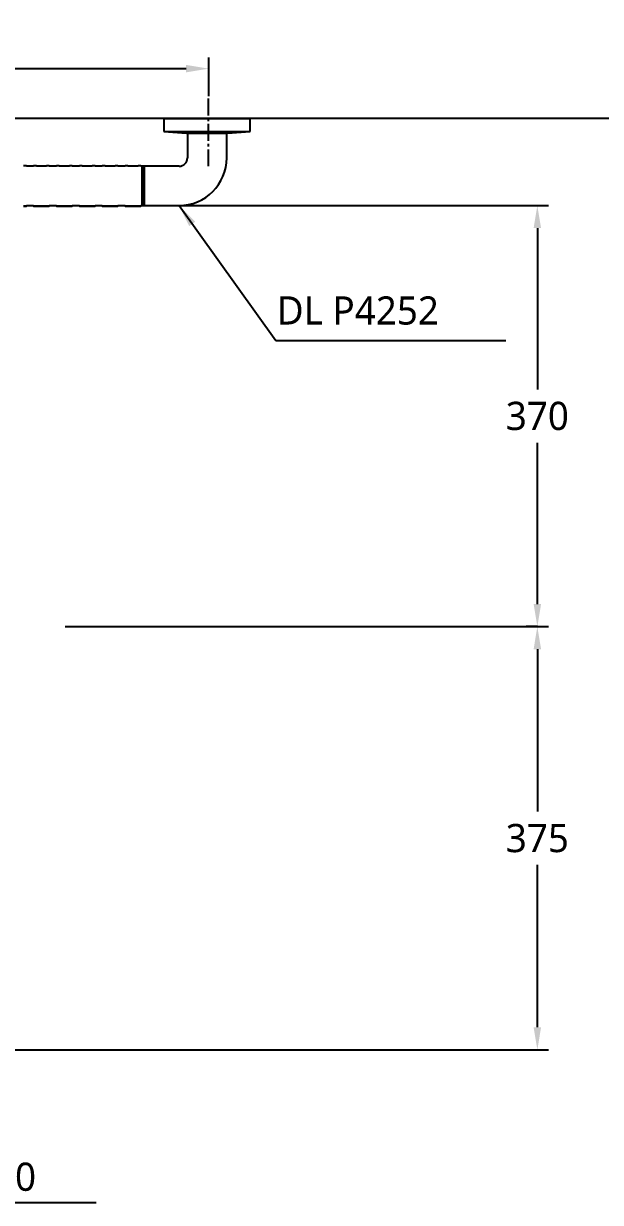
# Model space of a CAD drawing. Extents: x 3814 to 6583, y -1052 to 2311.
# Drawn here: x 4813 to 5324, y 1144 to 2188 of the extents above; entities that cross this region are included whole.
import ezdxf

# ---------------------------------------------------------------- set-up
doc = ezdxf.new("R2010")
doc.units = 0
doc.header["$LTSCALE"] = 20
doc.header["$MEASUREMENT"] = 0
doc.linetypes.add('CENTER2', pattern=[1.125, 0.75, -0.125, 0.125, -0.125])
doc.layers.get('0').update_dxf_attribs({"linetype": 'CONTINUOUS'})
doc.layers.get('DEFPOINTS').update_dxf_attribs({"linetype": 'CONTINUOUS'})
for name, color, linetype in [('1', 1, 'CONTINUOUS'), ('2', 2, 'CONTINUOUS'), ('3', 3, 'CONTINUOUS'), ('6', 6, 'CONTINUOUS'), ('FAUCET', 4, 'CONTINUOUS')]:
    doc.layers.add(name, color=color, linetype=linetype)
doc.styles.add('ROMANS', font='NanumGothic.ttf')
doc.styles.get("Standard").update_dxf_attribs({"font": 'NanumGothic.ttf'})
doc.dimstyles.get("Standard").update_dxf_attribs({"dimtxt": 2.5, "dimasz": 2, "dimexe": 2, "dimexo": 1, "dimgap": 1.5, "dimtad": 1, "dimdec": 0, "dimlfac": 10, "dimrnd": 0.5, "dimzin": 0, "dimdsep": 46, "dimtxsty": 'Standard', "dimcen": 0, "dimclrt": 2, "dimadec": 0, "dimazin": 0, "dimtfac": 1, "dimtdec": 0, "dimtmove": 0, "dimatfit": 3, "dimfxl": 0, "dimtolj": 1, "dimtzin": 0, "dimarcsym": 0})

# ---------------------------------------------------------------- blocks, each defined once
blk = doc.blocks.new('*D133')
at = {"layer": '3', "color": 3, "lineweight": -2}
for p, q in [((4276, 2124), (4276, 2158.5)), ((4977, 2124), (4977, 2158.5)), ((4296, 2148.5), (4957, 2148.5))]:
    blk.add_line(p, q, dxfattribs=at)
at = {"layer": '3', "color": 3}
for points in [[(4296, 2151.8), (4296, 2145.2), (4276, 2148.5)], [(4957, 2151.8), (4957, 2145.2), (4977, 2148.5)]]:
    blk.add_solid(points, dxfattribs=at)
at = {"layer": 'DEFPOINTS', "color": 0}
for p in [(4977, 2148.5), (4276, 2124), (4977, 2124)]:
    blk.add_point(p, dxfattribs=at)
at = {"layer": '3', "color": 2, "insert": (4626.5, 2172), "char_height": 25, "attachment_point": 5}
blk.add_mtext('\\A1;700', dxfattribs=at)
blk = doc.blocks.new('*D105')
at = {"layer": '3', "color": 3, "lineweight": -2}
for p, q in [((5268, 1654.2), (5258, 1654.2)), ((5268, 1634.2), (5268, 1490.4)), ((5268, 1299.2), (5268, 1443.1)), ((4607.3, 1279.2), (5278, 1279.2))]:
    blk.add_line(p, q, dxfattribs=at)
at = {"layer": '3', "color": 3}
for points in [[(5264.7, 1634.2), (5271.3, 1634.2), (5268, 1654.2)], [(5264.7, 1299.2), (5271.3, 1299.2), (5268, 1279.2)]]:
    blk.add_solid(points, dxfattribs=at)
at = {"layer": 'DEFPOINTS', "color": 0}
for p in [(5268, 1654.2), (5268, 1654.2), (4607.3, 1279.2)]:
    blk.add_point(p, dxfattribs=at)
at = {"layer": '3', "color": 2, "insert": (5268, 1466.7), "char_height": 25, "attachment_point": 5}
blk.add_mtext('\\A1;375', dxfattribs=at)
blk = doc.blocks.new('*D121')
at = {"layer": '3', "color": 3, "lineweight": -2}
for p, q in [((4935.4, 2027.2), (5278, 2027.2)), ((5268, 2007.2), (5268, 1864.3)), ((5268, 1674.2), (5268, 1817.1)), ((4850, 1654.2), (5278, 1654.2))]:
    blk.add_line(p, q, dxfattribs=at)
at = {"layer": '3', "color": 3}
for points in [[(5264.7, 2007.2), (5271.3, 2007.2), (5268, 2027.2)], [(5264.7, 1674.2), (5271.3, 1674.2), (5268, 1654.2)]]:
    blk.add_solid(points, dxfattribs=at)
at = {"layer": 'DEFPOINTS', "color": 0}
for p in [(4935.4, 2027.2), (4850, 1654.2), (5268, 1654.2)]:
    blk.add_point(p, dxfattribs=at)
at = {"layer": '3', "color": 2, "insert": (5268, 1840.7), "char_height": 25, "attachment_point": 5}
blk.add_mtext('\\A1;370', dxfattribs=at)

msp = doc.modelspace()

# ---------------------------------------------------------------- linework, layer by layer
at = {"color": 5, "linetype": 'Continuous', "lineweight": 25}
for p, q in [((4937.34061, 2104.22805), (4937.34061, 2092.91406)), ((4937.34061, 2104.22805), (4976.97039, 2104.22805)), ((4976.97039, 2104.22805), (5013.85939, 2104.22805)), ((5013.85939, 2092.91406), (5013.85939, 2104.22805)), ((4937.34061, 2092.91406), (4957.46407, 2091.3093)), ((4937.34061, 2092.91406), (4976.97039, 2092.91406)), ((4957.46407, 2091.3093), (4976.2496, 2091.3093)), ((4958.20939, 2091.3093), (4958.20939, 2069.4468)), ((4976.2496, 2091.3093), (4993.73593, 2091.3093)), ((4976.97039, 2092.91406), (5013.85939, 2092.91406)), ((4992.99061, 2069.4468), (4992.99061, 2091.3093)), ((4993.73593, 2091.3093), (5013.85939, 2092.91406)), ((4821.99164, 2061.99367), (4815.56945, 2061.99367)), ((4815.60624, 2061.989), (4815.60624, 2062.49026)), ((4821.96625, 2062.49026), (4821.96625, 2061.989)), ((4824.45063, 2062.5045), (4833.39435, 2062.5045)), ((4842.26412, 2061.99367), (4835.84194, 2061.99367)), ((4835.87872, 2061.989), (4835.87872, 2062.49026)), ((4842.23877, 2062.49026), (4842.23877, 2061.989)), ((4844.72314, 2062.5045), (4853.6669, 2062.5045)), ((4862.53661, 2061.99367), (4856.11443, 2061.99367)), ((4856.15127, 2061.989), (4856.15127, 2062.49026)), ((4862.51126, 2062.49026), (4862.51126, 2061.989)), ((4864.99563, 2062.5045), (4873.93939, 2062.5045)), ((4882.80916, 2061.99367), (4876.38692, 2061.99367)), ((4876.42376, 2061.989), (4876.42376, 2062.49026)), ((4882.78375, 2062.49026), (4882.78375, 2061.989)), ((4885.26812, 2062.5045), (4894.21187, 2062.5045)), ((4903.08165, 2061.99367), (4896.65946, 2061.99367)), ((4896.69625, 2061.989), (4896.69625, 2062.49026)), ((4903.05624, 2062.49026), (4903.05624, 2061.989)), ((4905.54061, 2062.5045), (4914.48436, 2062.5045)), ((4917.96247, 2061.99367), (4916.93195, 2061.99367)), ((4916.96873, 2061.989), (4916.96873, 2062.49026)), ((4919.95, 2061.99367), (4917.96247, 2061.99367)), ((4917.96247, 2044.70277), (4917.96247, 2061.99367)), ((4917.96247, 2027.21242), (4917.96247, 2061.99367)), ((4950.75627, 2061.99367), (4919.95, 2061.99367)), ((4919.95, 2027.21242), (4919.95, 2061.99367)), ((4919.95, 2061.99367), (4919.95, 2044.60305)), ((4917.96247, 2027.21242), (4917.96247, 2044.70277)), ((4919.95, 2044.60305), (4919.95, 2027.21242)), ((4815.58085, 2027.21242), (4822.00304, 2027.21242)), ((4815.60624, 2026.71584), (4815.60624, 2027.2171)), ((4821.96625, 2027.2171), (4821.96625, 2026.71584)), ((4824.45063, 2026.73009), (4833.39435, 2026.73009)), ((4833.39435, 2026.7016), (4824.45063, 2026.7016)), ((4835.85337, 2027.21242), (4842.27556, 2027.21242)), ((4835.87872, 2026.71584), (4835.87872, 2027.2171)), ((4842.23877, 2027.2171), (4842.23877, 2026.71584)), ((4844.72314, 2026.73009), (4853.6669, 2026.73009)), ((4853.6669, 2026.7016), (4844.72314, 2026.7016)), ((4856.12586, 2027.21242), (4862.54804, 2027.21242)), ((4856.15127, 2026.71584), (4856.15127, 2027.2171)), ((4862.51126, 2027.2171), (4862.51126, 2026.71584)), ((4864.99563, 2026.73009), (4873.93939, 2026.73009)), ((4873.93939, 2026.7016), (4864.99563, 2026.7016)), ((4876.39835, 2027.21242), (4882.82053, 2027.21242)), ((4876.42376, 2026.71584), (4876.42376, 2027.2171)), ((4882.78375, 2027.2171), (4882.78375, 2026.71584)), ((4885.26812, 2026.73009), (4894.21187, 2026.73009)), ((4894.21187, 2026.7016), (4885.26812, 2026.7016)), ((4896.67084, 2027.21242), (4903.09308, 2027.21242)), ((4896.69625, 2026.71584), (4896.69625, 2027.2171)), ((4903.05624, 2027.2171), (4903.05624, 2026.71584)), ((4905.54061, 2026.73009), (4914.48436, 2026.73009)), ((4914.48436, 2026.7016), (4905.54061, 2026.7016)), ((4916.94338, 2027.21242), (4917.96247, 2027.21242)), ((4916.96873, 2026.71584), (4916.96873, 2027.2171)), ((4917.96247, 2027.21242), (4919.95, 2027.21242)), ((4919.95, 2027.21242), (4950.75627, 2027.21242))]:
    msp.add_line(p, q, dxfattribs=at)
at = {"color": 5, "linetype": 'Continuous', "lineweight": 25, "flags": 128}
for points in [[(4813.12186, 2026.73009), (4814.0726, 2026.72901), (4814.8786, 2026.72592), (4815.41714, 2026.7213), (4815.60624, 2026.71584), (4815.41714, 2026.71039), (4814.8786, 2026.70577), (4814.0726, 2026.70268), (4813.12186, 2026.7016)], [(4824.45063, 2026.7016), (4823.49989, 2026.70268), (4822.69389, 2026.70577), (4822.15535, 2026.71039), (4821.96625, 2026.71584), (4822.15535, 2026.7213), (4822.69389, 2026.72592), (4823.49989, 2026.72901), (4824.45063, 2026.73009)], [(4833.39435, 2026.73009), (4834.34509, 2026.72901), (4835.15112, 2026.72592), (4835.68965, 2026.7213), (4835.87872, 2026.71584), (4835.68965, 2026.71039), (4835.15112, 2026.70577), (4834.34509, 2026.70268), (4833.39435, 2026.7016)], [(4844.72314, 2026.7016), (4843.77241, 2026.70268), (4842.96638, 2026.70577), (4842.42784, 2026.71039), (4842.23877, 2026.71584), (4842.42784, 2026.7213), (4842.96638, 2026.72592), (4843.77241, 2026.72901), (4844.72314, 2026.73009)], [(4853.6669, 2026.73009), (4854.61757, 2026.72901), (4855.4236, 2026.72592), (4855.96214, 2026.7213), (4856.15127, 2026.71584), (4855.96214, 2026.71039), (4855.4236, 2026.70577), (4854.61757, 2026.70268), (4853.6669, 2026.7016)], [(4864.99563, 2026.7016), (4864.0449, 2026.70268), (4863.23893, 2026.70577), (4862.70039, 2026.71039), (4862.51126, 2026.71584), (4862.70039, 2026.7213), (4863.23893, 2026.72592), (4864.0449, 2026.72901), (4864.99563, 2026.73009)], [(4873.93939, 2026.73009), (4874.89012, 2026.72901), (4875.69609, 2026.72592), (4876.23463, 2026.7213), (4876.42376, 2026.71584), (4876.23463, 2026.71039), (4875.69609, 2026.70577), (4874.89012, 2026.70268), (4873.93939, 2026.7016)], [(4885.26812, 2026.7016), (4884.31739, 2026.70268), (4883.51141, 2026.70577), (4882.97288, 2026.71039), (4882.78375, 2026.71584), (4882.97288, 2026.7213), (4883.51141, 2026.72592), (4884.31739, 2026.72901), (4885.26812, 2026.73009)], [(4894.21187, 2026.73009), (4895.16261, 2026.72901), (4895.96858, 2026.72592), (4896.50712, 2026.7213), (4896.69625, 2026.71584), (4896.50712, 2026.71039), (4895.96858, 2026.70577), (4895.16261, 2026.70268), (4894.21187, 2026.7016)], [(4905.54061, 2026.7016), (4904.58987, 2026.70268), (4903.7839, 2026.70577), (4903.24536, 2026.71039), (4903.05624, 2026.71584), (4903.24536, 2026.7213), (4903.7839, 2026.72592), (4904.58987, 2026.72901), (4905.54061, 2026.73009)], [(4914.48436, 2026.73009), (4915.4351, 2026.72901), (4916.24107, 2026.72592), (4916.77967, 2026.7213), (4916.96873, 2026.71584), (4916.77967, 2026.71039), (4916.24107, 2026.70577), (4915.4351, 2026.70268), (4914.48436, 2026.7016)]]:
    msp.add_lwpolyline(points, dxfattribs=at)
at = {"color": 5, "linetype": 'Continuous', "lineweight": 25}
for centre, radius, start, end in [((4950.75625, 2069.4468), 7.45313, 270, 0), ((4950.75625, 2069.4468), 42.23438, 270, 0), ((4813.74293, 1954.17467), 108.33161, 89.01446292, 90.32847946), ((4823.82956, 1954.17467), 108.33161, 89.67152054, 90.98553708), ((4834.01545, 1954.1796), 108.32668, 89.01443305, 90.32850933), ((4844.10205, 1954.1796), 108.32668, 89.67149067, 90.98556695), ((4854.28792, 1954.16674), 108.33954, 89.01451104, 90.32843134), ((4864.37459, 1954.16975), 108.33653, 89.67155041, 90.98550722), ((4874.56042, 1954.16975), 108.33653, 89.01449278, 90.32844959), ((4884.64708, 1954.16975), 108.33653, 89.67155041, 90.98550722), ((4894.83291, 1954.16975), 108.33653, 89.01449278, 90.32844959), ((4904.91957, 1954.16975), 108.33653, 89.67155041, 90.98550722), ((4915.10543, 1954.1758), 108.33048, 89.01445609, 90.32848628)]:
    msp.add_arc(centre, radius, start, end, dxfattribs=at)
at = {"layer": '1', "linetype": 'CENTER2'}
msp.add_line((4976.97039, 2061.99367), (4976.97039, 2123.98671), dxfattribs=at)
at = {"layer": '3'}
for p, q in [((5036.59407, 1907.71393), (5240, 1907.71393)), ((4669.20712, 1144.06862), (4877.49493, 1144.06862))]:
    msp.add_line(p, q, dxfattribs=at)
at = {"layer": '6'}
msp.add_line((5976, 2104.22805), (3976, 2104.22805), dxfattribs=at)

# ---------------------------------------------------------------- texts
at = {"layer": '2', "char_height": 25, "attachment_point": 4, "style": 'ROMANS'}
for s, insert in [('DL P4252', (5037.33782, 1934.07593)), ('DL P4250', (4680.65874, 1166.65744))]:
    msp.add_mtext(s, dxfattribs=dict(at, insert=insert))

# ---------------------------------------------------------------- dimensions: what is measured, and where the dimension line sits
at = {"layer": '3'}
dim = msp.add_linear_dim(base=(4976.97039, 2148.5), p1=(4276, 2123.98671), p2=(4976.97039, 2123.98671), text='700', dimstyle='Standard', override={"dimtxt": 25, "dimasz": 20, "dimexe": 10, "dimexo": 0, "dimgap": 10, "dimtih": 1, "dimtoh": 1, "dimdec": 4, "dimlfac": 1, "dimzin": 8, "dimclrd": 3, "dimclre": 3, "dimtdec": 4, "dimarcsym": 1}, dxfattribs=at)
dim.commit()
dim.dimension.update_dxf_attribs({"geometry": '*D133', "text_midpoint": (4626.4852, 2172.01931)})
dim = msp.add_linear_dim(base=(5268, 1654.22805), p1=(4935.35314, 2027.21242), p2=(4850, 1654.22805), angle=90, text='370', dimstyle='Standard', override={"dimtxt": 25, "dimasz": 20, "dimexe": 10, "dimexo": 0, "dimgap": 10, "dimtih": 1, "dimtoh": 1, "dimdec": 4, "dimlfac": 1, "dimzin": 8, "dimclrd": 3, "dimclre": 3, "dimtdec": 4, "dimarcsym": 1}, dxfattribs=at)
dim.commit()
dim.dimension.update_dxf_attribs({"geometry": '*D121', "text_midpoint": (5268, 1840.72024)})
dim = msp.add_linear_dim(base=(5268, 1654.22805), p1=(4607.26198, 1279.22805), p2=(5268, 1654.22805), angle=90, dimstyle='Standard', override={"dimtxt": 25, "dimasz": 20, "dimexe": 10, "dimexo": 0, "dimgap": 10, "dimtih": 1, "dimtoh": 1, "dimdec": 4, "dimlfac": 1, "dimzin": 8, "dimclrd": 3, "dimclre": 3, "dimtdec": 4, "dimarcsym": 1}, dxfattribs=at)
dim.commit()
dim.dimension.update_dxf_attribs({"geometry": '*D105', "text_midpoint": (5268, 1466.72805)})

# ---------------------------------------------------------------- leaders
at = {"layer": 'FAUCET', "color": 8}
msp.add_leader([(4950.75625, 2027.21242), (5036.59407, 1907.71393)], dimstyle='Standard', override={"dimtxt": 25, "dimasz": 20, "dimexe": 10, "dimexo": 0, "dimgap": 10, "dimdec": 4, "dimlfac": 1, "dimzin": 8, "dimclrd": 3, "dimclre": 3, "dimtdec": 4}, dxfattribs=at)

doc.saveas('drawing.dxf')
